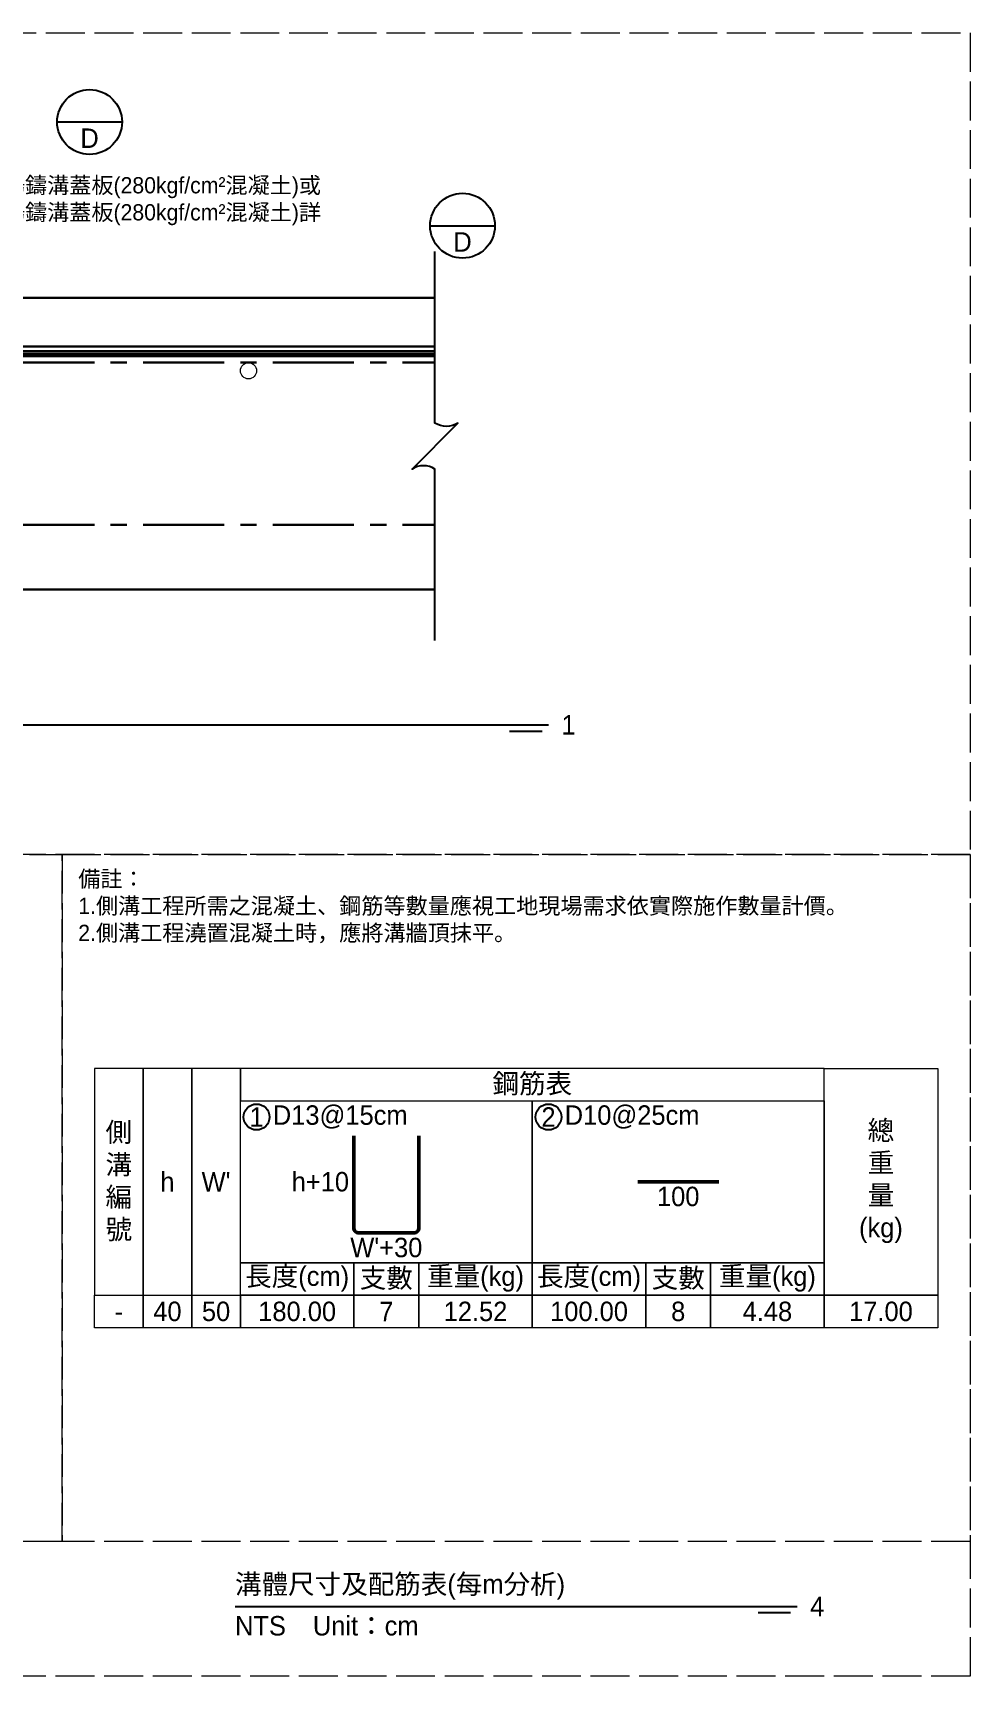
# Model space of a CAD drawing. Extents: x -8920 to 1950, y -2159 to 466.
# Drawn here: x -5289 to -5000, y -507 to 0 of the extents above; entities that cross this region are included whole.
import ezdxf
from ezdxf import colors
from ezdxf.entities.mleader import LeaderData, LeaderLine
from ezdxf.math import Vec2, Vec3

# ---------------------------------------------------------------- set-up
doc = ezdxf.new("R2010")
doc.units = 0
doc.header["$MEASUREMENT"] = 0
doc.linetypes.add('ACAD_ISO02W100', pattern=[15, 12, -3])
doc.linetypes.add('CENTERX2', pattern=[4, 2.5, -0.5, 0.5, -0.5])
for name, color, linetype, lineweight in [('一、1.基本-圖框', 7, 'Continuous', 20), ('二、1.繪圖-既有設施', 8, 'Continuous', 20), ('二、2.繪圖-施作項目', 181, 'Continuous', 30), ('二、5.繪圖-鋼筋', 60, 'Continuous', 50)]:
    doc.layers.add(name, color=color, linetype=linetype, lineweight=lineweight)
doc.layers.add('一、4.基本-隱藏', color=9, linetype='ACAD_ISO02W100', lineweight=20, plot=False)
doc.layers.add('三、1.文字-說明文字', color=2, linetype='Continuous')
doc.layers.add('三、3.文字-註解文字', color=2, linetype='Continuous')
doc.styles.add('次圖名(詳圖)', font='MS PGothic.ttf', dxfattribs={"height": 6})
doc.styles.add('註解文字(詳圖)', font='MS PGothic.ttf', dxfattribs={"height": 5})

msp = doc.modelspace()

# ---------------------------------------------------------------- linework, layer by layer
at = {"layer": '一、1.基本-圖框'}
for points in [[(-5270, -389.5), (-5255, -389.5), (-5255, -319.5), (-5270, -319.5)], [(-5255, -389.5), (-5240, -389.5), (-5240, -319.5), (-5255, -319.5)], [(-5240, -389.5), (-5225, -389.5), (-5225, -319.5), (-5240, -319.5)], [(-5225, -329.5), (-5045, -329.5), (-5045, -319.5), (-5225, -319.5)], [(-5010, -389.5), (-5045, -389.5), (-5045, -319.5), (-5010, -319.5)], [(-5225, -329.5), (-5135, -329.5), (-5135, -379.5), (-5225, -379.5)], [(-5135, -329.5), (-5045, -329.5), (-5045, -379.5), (-5135, -379.5)], [(-5225, -379.5), (-5190, -379.5), (-5190, -389.5), (-5225, -389.5)], [(-5190, -379.5), (-5170, -379.5), (-5170, -389.5), (-5190, -389.5)], [(-5170, -379.5), (-5135, -379.5), (-5135, -389.5), (-5170, -389.5)], [(-5135, -379.5), (-5100, -379.5), (-5100, -389.5), (-5135, -389.5)], [(-5100, -379.5), (-5080, -379.5), (-5080, -389.5), (-5100, -389.5)], [(-5080, -379.5), (-5045, -379.5), (-5045, -389.5), (-5080, -389.5)], [(-5270, -389.5), (-5255, -389.5), (-5255, -399.5), (-5270, -399.5)], [(-5255, -389.5), (-5240, -389.5), (-5240, -399.5), (-5255, -399.5)], [(-5240, -389.5), (-5225, -389.5), (-5225, -399.5), (-5240, -399.5)], [(-5225, -389.5), (-5190, -389.5), (-5190, -399.5), (-5225, -399.5)], [(-5190, -389.5), (-5170, -389.5), (-5170, -399.5), (-5190, -399.5)], [(-5170, -389.5), (-5135, -389.5), (-5135, -399.5), (-5170, -399.5)], [(-5135, -389.5), (-5100, -389.5), (-5100, -399.5), (-5135, -399.5)], [(-5100, -389.5), (-5080, -389.5), (-5080, -399.5), (-5100, -399.5)], [(-5080, -389.5), (-5045, -389.5), (-5045, -399.5), (-5080, -399.5)], [(-5045, -389.5), (-5010, -389.5), (-5010, -399.5), (-5045, -399.5)]]:
    msp.add_lwpolyline(points, close=True, dxfattribs=at)
at = {"layer": '一、4.基本-隱藏'}
for points in [[(-5780, 0), (-5000, 0), (-5000, -253.5), (-5780, -253.5)], [(-5780, 0), (-5000, 0), (-5000, -507), (-5780, -507)], [(-5780, 0), (-5000, 0), (-5000, -507), (-5780, -507)], [(-5530, -253.5), (-5280, -253.5), (-5280, -465.5), (-5530, -465.5)], [(-5280, -253.5), (-5000, -253.5), (-5000, -465.5), (-5280, -465.5)]]:
    msp.add_lwpolyline(points, close=True, dxfattribs=at)
at = {"layer": '三、3.文字-註解文字'}
for points in [[(-5281.5, -27.5), (-5261.5, -27.5)], [(-5166.5, -59.5), (-5146.5, -59.5)], [(-5650, -213.5), (-5130, -213.5)], [(-5132, -215.5), (-5142, -215.5)], [(-5226.66, -485.5), (-5053.34, -485.5)], [(-5055.34, -487.5), (-5065.34, -487.5)]]:
    msp.add_lwpolyline(points, dxfattribs=at)
msp.add_lwpolyline([(-5165, -187.5), (-5165, -134.571, 0.2828427), (-5172.071, -134.571), (-5157.929, -120.429, -0.2828427), (-5165, -120.429), (-5165, -67.5)], format="xyb", dxfattribs=at)
for centre, radius in [((-5271.5, -27.5), 10), ((-5156.5, -59.5), 10), ((-5220, -334.5), 4), ((-5130, -334.5), 4)]:
    msp.add_circle(centre, radius, dxfattribs=at)
at = {"layer": '二、1.繪圖-既有設施'}
msp.add_circle((-5222.5, -104.25), 2.5, dxfattribs=at)
at = {"layer": '二、2.繪圖-施作項目'}
for points in [[(-5615, -81.75), (-5165, -81.75)], [(-5615, -96.75), (-5165, -96.75)], [(-5615, -98.25), (-5165, -98.25)], [(-5615, -99), (-5165, -99)], [(-5615, -99.375), (-5165, -99.375)], [(-5615, -99.75), (-5165, -99.75)], [(-5615, -171.75), (-5165, -171.75)]]:
    msp.add_lwpolyline(points, dxfattribs=at)
at = {"layer": '二、2.繪圖-施作項目', "linetype": 'CENTERX2', "ltscale": 10}
for points in [[(-5615, -101.75), (-5165, -101.75)], [(-5615, -151.75), (-5165, -151.75)]]:
    msp.add_lwpolyline(points, dxfattribs=at)
at = {"layer": '二、5.繪圖-鋼筋'}
msp.add_lwpolyline([(-5190, -340.25), (-5190, -368.75, 0.4142136), (-5188.5, -370.25), (-5171.5, -370.25, 0.4142136), (-5170, -368.75), (-5170, -340.25)], format="xyb", dxfattribs=at)
msp.add_lwpolyline([(-5102.5, -354.5), (-5077.5, -354.5)], dxfattribs=at)

# ---------------------------------------------------------------- texts
at = {"layer": '一、1.基本-圖框', "char_height": 6, "attachment_point": 5, "style": '註解文字(詳圖)'}
for s, width, insert in [('{\\fMS PGothic|b0|i0|c128|p34;鋼筋表}', 94.24964, (-5135, -324.5)), ('側溝編號', 12.98354, (-5262.5, -354.5)), ('{\\fMS PGothic|b0|i0|c128|p34;總重量(kg)}', 6, (-5027.5, -354.5)), ('{\\fMS PGothic|b0|i0|c128|p34;h}', 12.98354, (-5247.5, -354.5)), ("{\\fMS PGothic|b0|i0|c128|p34;W}'", 22.32258, (-5232.5, -354.5)), ('{\\fMS PGothic|b0|i0|c128|p34;長度(cm)}', 35.02324, (-5207.5, -384.5)), ('{\\fMS PGothic|b0|i0|c128|p34;重量(kg)}', 30.27214, (-5152.5, -384.5)), ('{\\fMS PGothic|b0|i0|c128|p34;長度(cm)}', 35.02324, (-5117.5, -384.5)), ('{\\fMS PGothic|b0|i0|c128|p34;重量(kg)}', 30.27214, (-5062.5, -384.5)), ('{\\fMS PGothic|b0|i0|c128|p34;支數}', 19.27354, (-5180, -384.5)), ('{\\fMS PGothic|b0|i0|c128|p34;支數}', 19.27354, (-5090, -384.5))]:
    msp.add_mtext_dynamic_manual_height_columns(s, width=width, gutter_width=30, heights=[0], dxfattribs=dict(at, insert=insert))
at = {"layer": '三、1.文字-說明文字', "style": '註解文字(詳圖)'}
for s, width, insert, char_height, attachment_point in [('{\\fMS PGothic|b0|i0|c128|p34;D}', 12.5857, (-5271.5, -32.5), 6, 5), ('{\\fMS PGothic|b0|i0|c128|p34;D}', 12.5857, (-5156.5, -64.5), 6, 5), ('{\\fMS PGothic|b0|i0|c128|p34;備註：\\P1.側溝工程所需之混凝土、鋼筋等數量應視工地現場需求依實際施作數量計價。\\P2.側溝工程澆置混凝土時，應將溝牆頂抹平。}', 249.57878, (-5275, -258.5), 5, 1)]:
    msp.add_mtext_dynamic_manual_height_columns(s, width=width, gutter_width=30, heights=[0], dxfattribs=dict(at, insert=insert, char_height=char_height, attachment_point=attachment_point))
at = {"layer": '三、3.文字-註解文字', "char_height": 6}
for s, width, gutter_width, insert, attachment_point, style in [('1', 3, 15, (-5126, -213.5), 4, '次圖名(詳圖)'), ('1', 8.38231, 30, (-5220, -334.5), 5, '註解文字(詳圖)'), ('D13@15cm', 6.06582, 30, (-5215, -334.5), 4, '註解文字(詳圖)'), ('2', 8.38231, 30, (-5130, -334.5), 5, '註解文字(詳圖)'), ('{\\fMS PGothic|b0|i0|c128|p34;D1}0{\\fMS PGothic|b0|i0|c128|p34;@}25{\\fMS PGothic|b0|i0|c128|p34;cm}', 6.06582, 30, (-5125, -334.5), 4, '註解文字(詳圖)'), ('-', 9.06048, 30, (-5262.5, -394.5), 5, '註解文字(詳圖)'), ('40', 9.06048, 30, (-5247.5, -394.5), 5, '註解文字(詳圖)'), ('50', 9.06048, 30, (-5232.5, -394.5), 5, '註解文字(詳圖)'), ('180.00', 9.06048, 30, (-5207.5, -394.5), 5, '註解文字(詳圖)'), ('7', 9.06048, 30, (-5180, -394.5), 5, '註解文字(詳圖)'), ('12.52', 9.06048, 30, (-5152.5, -394.5), 5, '註解文字(詳圖)'), ('{\\fMS PGothic|b0|i0|c128|p34;100}.00', 9.06048, 30, (-5117.5, -394.5), 5, '註解文字(詳圖)'), ('8', 9.06048, 30, (-5090, -394.5), 5, '註解文字(詳圖)'), ('4.48', 9.06048, 30, (-5062.5, -394.5), 5, '註解文字(詳圖)'), ('17.00', 9.06048, 30, (-5027.5, -394.5), 5, '註解文字(詳圖)'), ('{\\fMS PGothic|b0|i0|c128|p34;溝體尺寸}及{\\fMS PGothic|b0|i0|c128|p34;配筋表(每m分析)}', 144.80097, 15, (-5226.66, -479.5), 4, '次圖名(詳圖)'), ('4', 3, 15, (-5049.34, -485.5), 4, '次圖名(詳圖)'), ('NTS{\\fMS PGothic|b0|i0|c128|p34;^IUnit：cm}', 136.03259, 15, (-5226.66, -491.5), 4, '次圖名(詳圖)')]:
    msp.add_mtext_dynamic_manual_height_columns(s, width=width, gutter_width=gutter_width, heights=[0], dxfattribs=dict(at, insert=insert, attachment_point=attachment_point, style=style))
at = {"layer": '二、5.繪圖-鋼筋', "char_height": 6, "style": '註解文字(詳圖)'}
for s, width, insert, attachment_point in [('h+10', 8.87231, (-5191.5, -354.5), 6), ('100', 3.56631, (-5090, -356), 2), ("{\\fMS PGothic|b0|i0|c128|p34;W}'+3{\\fMS PGothic|b0|i0|c128|p34;0}", 3.56631, (-5180, -371.75), 2)]:
    msp.add_mtext_dynamic_manual_height_columns(s, width=width, gutter_width=30, heights=[0], dxfattribs=dict(at, insert=insert, attachment_point=attachment_point))

# ---------------------------------------------------------------- leaders
at = {"layer": '三、3.文字-註解文字'}
ml = msp.add_multileader_mtext('Standard', dxfattribs=at)
ml.set_content('L{\\fMS PGothic|b0|i0|c128|p34;1場鑄溝蓋板(280kgf/cm²混凝土)或\\P}L{\\fMS PGothic|b0|i0|c128|p34;2場鑄溝蓋板(280kgf/cm²混凝土)詳}', color=256, style='註解文字(詳圖)')
ml.set_leader_properties(color=144, linetype='ByLayer', lineweight=-1)
ml.build(insert=Vec2(0, 0))
ml.multileader.update_dxf_attribs({"dogleg_length": 5, "arrow_head_size": 6})
ctx = ml.context
ctx.base_point, ctx.char_height, ctx.arrow_head_size, ctx.landing_gap_size, ctx.plane_origin = Vec3(-5308.5, -47.5), 5, 6, 3, Vec3(-5333.5, -127.5)
notes = []
notes.append((ctx, [(0, (1, 1, 0), (-5313.5, -47.5), (1, 0), 5, [(0, [(-5333.5, -127.5)], 0, [])])]))
ctx.mtext.insert, ctx.mtext.flow_direction = Vec3(-5305.5, -44.517), 5
for ctx, leaders in notes:
    for number, flags, end, landing, length, lines in leaders:
        leader = LeaderData()
        leader.index, (leader.has_last_leader_line, leader.has_dogleg_vector, leader.attachment_direction) = number, flags
        leader.last_leader_point, leader.dogleg_vector, leader.dogleg_length = Vec3(end), Vec3(landing), length
        for number, points, colour, breaks in lines:
            line = LeaderLine()
            line.index, line.vertices, line.color, line.breaks = number, Vec3.list(points), colors.encode_raw_color(colour), breaks
            leader.lines.append(line)
        ctx.leaders.append(leader)

doc.saveas('drawing.dxf')
